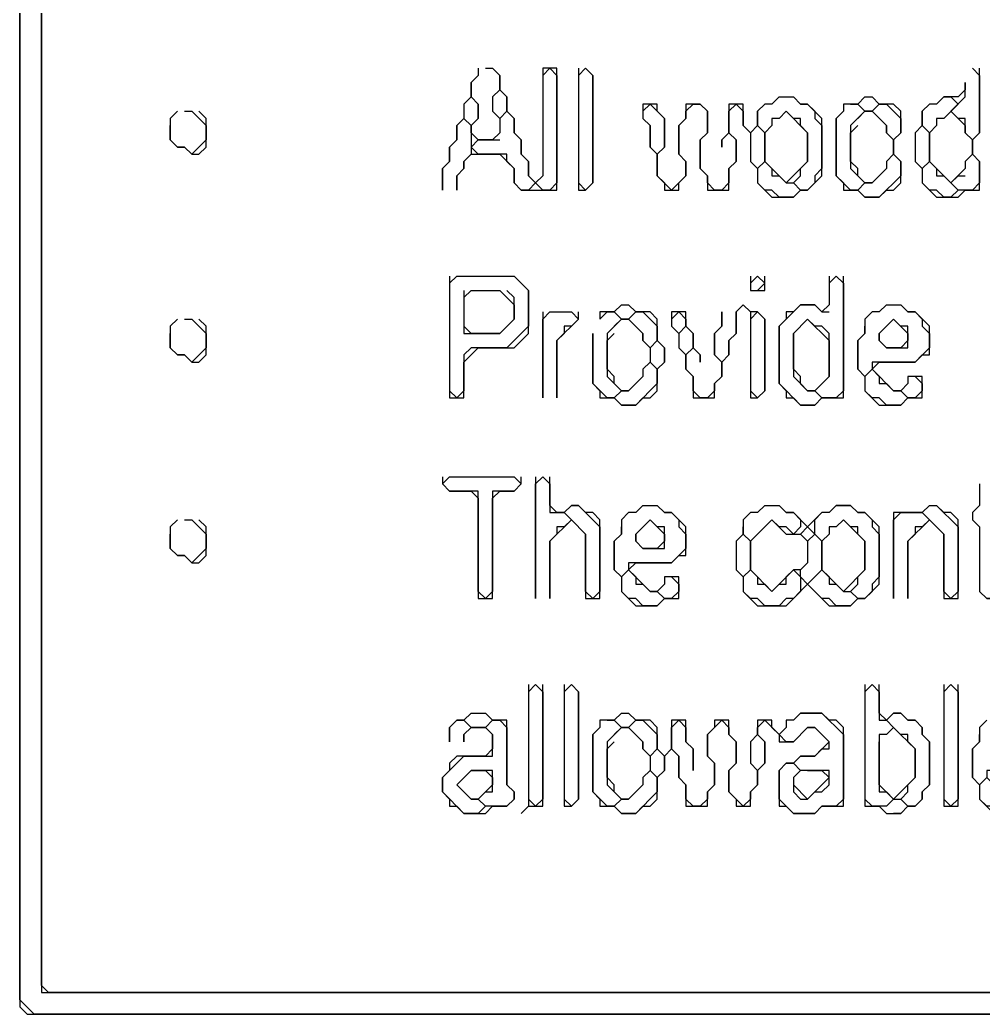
# Model space of a CAD drawing. Header units: metres. Extents: x 29 to 985, y 15 to 633.
# Drawn here: x 29.02 to 55.39, y 14.51 to 41.72 of the extents above; entities that cross this region are included whole.
import ezdxf

# ---------------------------------------------------------------- set-up
doc = ezdxf.new("R2010")
doc.units = ezdxf.units.M
for name, color, linetype in [('EXTERIOR_WALL_HIGHLIGHT', 2, 'CONTINUOUS'), ('INTERIOR_WALL_HIGHLIGHT', 4, 'CONTINUOUS'), ('ORIGINAL_DRAWING', 8, 'CONTINUOUS')]:
    doc.layers.add(name, color=color, linetype=linetype)

msp = doc.modelspace()

# ---------------------------------------------------------------- linework, layer by layer
at = {"layer": 'EXTERIOR_WALL_HIGHLIGHT'}
msp.add_lwpolyline([(29.216, 632.745), (29.02, 632.549), (29.02, 14.706), (29.216, 14.51), (985.294, 14.51), (985.49, 14.706), (985.49, 632.549), (985.294, 632.745)], close=True, dxfattribs=at)
at = {"layer": 'INTERIOR_WALL_HIGHLIGHT'}
for points in [[(29.412, 632.745), (985.098, 632.745), (985.49, 632.353), (985.49, 14.902), (985.098, 14.51), (29.412, 14.51), (29.02, 14.902), (29.02, 632.353)], [(29.608, 117.451), (29.608, 15.098), (240.588, 15.098), (240.784, 15.294), (240.784, 117.451)], [(29.608, 117.255), (29.804, 117.451), (240.588, 117.451), (240.784, 117.255), (240.784, 15.49), (240.392, 15.098), (29.804, 15.098), (29.608, 15.294)]]:
    msp.add_lwpolyline(points, close=True, dxfattribs=at)
at = {"layer": 'ORIGINAL_DRAWING'}
for points in [[(41.569, 40.392), (41.569, 40.196), (41.373, 40), (41.373, 39.608), (41.176, 39.412), (41.176, 39.02), (40.98, 38.824), (40.98, 38.431), (40.784, 38.235), (40.784, 37.843), (40.588, 37.647), (40.588, 37.059), (40.588, 37.647), (40.784, 37.843), (40.784, 38.235), (40.98, 38.431), (40.98, 38.824), (41.176, 39.02), (41.373, 38.824), (41.373, 38.039), (41.176, 37.843), (41.176, 37.647), (40.98, 37.451), (40.98, 37.059), (40.98, 37.451), (41.176, 37.647), (41.176, 37.843), (41.373, 38.039), (42.157, 38.039), (42.549, 37.647), (42.549, 37.255), (42.745, 37.059), (43.725, 37.059), (43.725, 40.392), (43.333, 40.392), (43.333, 37.451), (43.137, 37.255), (42.941, 37.451), (42.941, 37.843), (42.745, 38.039), (42.745, 38.431), (42.549, 38.627), (42.549, 39.02), (42.353, 39.216), (42.353, 39.608), (42.157, 39.804), (42.157, 40.196), (41.961, 40.392)], [(41.765, 40.392), (41.961, 40.392), (42.157, 40.196), (42.157, 39.804), (41.961, 39.608), (41.961, 39.216), (42.157, 39.02), (42.157, 38.627), (41.961, 38.431), (41.569, 38.431), (41.373, 38.627), (41.373, 38.824), (41.569, 39.02), (41.569, 39.412), (41.373, 39.608), (41.373, 40)], [(43.333, 40.196), (43.529, 40.392), (43.725, 40.196), (43.725, 37.255), (43.529, 37.059), (43.333, 37.059), (43.137, 37.255), (43.333, 37.451)], [(44.314, 40.196), (44.51, 40.392), (44.706, 40.196), (44.706, 37.255), (44.51, 37.059), (44.314, 37.255)], [(44.314, 40.392), (44.314, 37.059), (44.51, 37.059), (44.706, 37.255), (44.706, 40.196), (44.51, 40.392)], [(55.098, 40.392), (55.294, 40.196), (55.294, 38.627), (55.098, 38.431), (54.902, 38.627), (54.902, 39.02), (54.706, 39.02), (54.51, 39.216), (54.902, 39.608), (54.902, 40), (54.902, 39.804), (54.706, 39.608), (54.314, 39.608), (54.118, 39.412), (53.922, 39.412), (53.725, 39.216), (53.725, 38.824), (53.529, 38.627), (53.529, 37.843), (53.725, 37.647), (53.725, 37.255), (54.118, 36.863), (54.706, 36.863), (54.902, 37.059), (55.294, 37.059), (55.294, 37.843), (55.098, 38.039), (55.098, 38.431), (55.294, 38.627), (55.294, 40.392)], [(41.961, 39.608), (42.157, 39.804), (42.353, 39.608), (42.353, 39.216), (42.157, 39.02), (41.961, 39.216)], [(41.176, 39.412), (41.373, 39.608), (41.569, 39.412), (41.569, 39.02), (41.373, 38.824), (41.176, 39.02)], [(49.804, 39.608), (49.608, 39.412), (49.412, 39.412), (49.216, 39.216), (49.216, 38.824), (49.02, 38.627), (48.824, 38.824), (48.824, 39.412), (48.431, 39.412), (48.431, 38.627), (48.235, 38.431), (48.235, 38.235), (48.235, 38.431), (48.431, 38.627), (48.627, 38.431), (48.627, 37.843), (48.431, 37.647), (48.431, 37.255), (48.235, 37.059), (48.039, 37.059), (47.843, 37.255), (47.843, 37.451), (47.647, 37.647), (47.647, 38.431), (47.843, 38.627), (47.843, 39.216), (47.647, 39.412), (47.255, 39.412), (47.255, 39.02), (47.059, 38.824), (47.059, 38.039), (47.255, 37.843), (47.255, 37.451), (46.863, 37.059), (46.471, 37.451), (46.471, 38.039), (46.667, 38.235), (46.667, 39.02), (46.471, 39.216), (46.471, 39.412), (46.078, 39.412), (46.078, 39.02), (46.275, 38.824), (46.275, 38.235), (46.471, 38.039), (46.471, 37.451), (46.667, 37.255), (46.667, 37.059), (47.059, 37.059), (47.059, 37.255), (47.255, 37.451), (47.255, 37.843), (47.059, 38.039), (47.059, 38.824), (47.255, 39.02), (47.255, 39.216), (47.451, 39.412), (47.647, 39.412), (47.843, 39.216), (47.843, 38.627), (47.647, 38.431), (47.647, 37.647), (47.843, 37.451), (47.843, 37.059), (48.431, 37.059), (48.431, 37.647), (48.627, 37.843), (48.627, 38.431), (48.431, 38.627), (48.431, 39.216), (48.627, 39.412), (48.824, 39.216), (48.824, 38.824), (49.02, 38.627), (49.02, 37.843), (49.216, 37.647), (49.216, 37.255), (49.608, 36.863), (50.196, 36.863), (50.392, 37.059), (50.588, 37.059), (50.98, 37.451), (50.98, 39.02), (50.588, 39.412), (50.392, 39.412), (50.196, 39.608)], [(49.608, 39.412), (49.804, 39.608), (50.196, 39.608), (50.392, 39.412), (50.588, 39.412), (50.784, 39.216), (50.784, 39.02), (50.98, 38.824), (50.98, 37.647), (50.784, 37.451), (50.784, 37.255), (50.588, 37.059), (50.392, 37.059), (50.196, 37.255), (50.392, 37.451), (50.392, 37.647), (50.588, 37.843), (50.588, 38.627), (50.392, 38.824), (50.392, 39.02), (50.196, 39.02), (50, 39.216), (49.804, 39.02), (49.608, 39.02), (49.608, 38.824), (49.412, 38.627), (49.216, 38.824), (49.216, 39.216), (49.412, 39.412)], [(52.157, 39.608), (51.961, 39.412), (51.569, 39.412), (51.569, 39.216), (51.373, 39.02), (51.373, 37.451), (51.569, 37.255), (51.569, 37.059), (51.961, 37.059), (52.157, 36.863), (52.549, 36.863), (52.745, 37.059), (52.941, 37.059), (53.137, 37.255), (53.137, 37.843), (52.941, 38.039), (52.941, 38.431), (53.137, 38.627), (53.137, 39.216), (52.941, 39.412), (52.549, 39.412), (52.353, 39.608)], [(51.961, 39.412), (52.157, 39.608), (52.353, 39.608), (52.549, 39.412), (52.353, 39.216), (52.157, 39.216)], [(54.118, 39.412), (54.314, 39.608), (54.51, 39.608), (54.706, 39.412), (54.314, 39.02), (54.118, 39.02), (54.118, 38.824), (53.922, 38.627), (53.725, 38.824), (53.725, 39.216), (53.922, 39.412)], [(33.529, 39.216), (33.725, 39.216), (34.118, 38.824), (34.118, 38.431), (33.725, 38.039), (33.529, 38.235), (33.333, 38.235), (33.137, 38.431), (33.137, 38.824)], [(33.333, 39.216), (33.137, 39.02), (33.137, 38.431), (33.333, 38.235), (33.529, 38.235), (33.725, 38.039), (33.922, 38.039), (34.118, 38.235), (34.118, 39.02), (33.922, 39.216)], [(42.157, 39.02), (42.353, 39.216), (42.549, 39.02), (42.549, 38.627), (42.745, 38.431), (42.745, 38.039), (42.941, 37.843), (42.941, 37.451), (43.137, 37.255), (42.941, 37.059), (42.745, 37.059), (42.549, 37.255), (42.549, 37.647), (42.353, 37.843), (42.353, 38.039), (41.569, 38.039), (41.373, 38.235), (41.569, 38.431), (42.157, 38.431)], [(46.078, 39.216), (46.275, 39.412), (46.667, 39.02), (46.667, 38.235), (46.471, 38.039), (46.275, 38.235), (46.275, 38.824), (46.078, 39.02)], [(50, 39.216), (50.588, 38.627), (50.588, 37.843), (50, 37.255), (49.412, 37.843), (49.412, 38.627)], [(51.765, 39.412), (51.961, 39.412), (52.157, 39.216), (51.765, 38.824), (51.765, 37.647), (52.157, 37.255), (51.961, 37.059), (51.765, 37.059), (51.373, 37.451), (51.373, 39.02)], [(51.961, 39.02), (52.157, 39.216), (52.353, 39.216), (52.745, 38.824), (52.745, 38.627), (52.941, 38.431), (52.941, 38.039), (52.745, 37.843), (52.745, 37.647), (52.353, 37.255), (52.157, 37.255), (51.961, 37.451), (51.961, 37.647), (51.765, 37.843), (51.765, 38.627), (51.961, 38.824)], [(52.353, 39.216), (52.549, 39.412), (52.745, 39.412), (53.137, 39.02), (53.137, 38.627), (52.941, 38.431), (52.745, 38.627), (52.745, 38.824)], [(54.51, 39.216), (54.902, 38.824), (54.902, 38.627), (55.098, 38.431), (55.098, 38.039), (54.902, 37.843), (54.902, 37.647), (54.51, 37.255), (53.922, 37.843), (53.922, 38.627)], [(49.02, 38.627), (49.216, 38.824), (49.412, 38.627), (49.412, 37.843), (49.216, 37.647), (49.02, 37.843)], [(53.529, 38.627), (53.725, 38.824), (53.922, 38.627), (53.922, 37.843), (53.725, 37.647), (53.529, 37.843)], [(49.216, 37.647), (49.412, 37.843), (49.608, 37.647), (49.608, 37.451), (49.804, 37.451), (50, 37.255), (50.196, 37.255), (50.392, 37.059), (50.196, 36.863), (49.804, 36.863), (49.608, 37.059), (49.412, 37.059), (49.216, 37.255)], [(52.745, 37.843), (52.941, 38.039), (53.137, 37.843), (53.137, 37.451), (52.549, 36.863), (52.157, 36.863), (51.961, 37.059), (52.157, 37.255), (52.353, 37.255), (52.745, 37.647)], [(53.725, 37.647), (53.922, 37.843), (54.118, 37.647), (54.118, 37.451), (54.314, 37.451), (54.706, 37.059), (54.51, 36.863), (54.314, 36.863), (54.118, 37.059), (53.922, 37.059), (53.725, 37.255)], [(54.902, 37.843), (55.098, 38.039), (55.294, 37.843), (55.294, 37.255), (55.098, 37.059), (54.706, 37.059), (54.51, 37.255), (54.706, 37.451), (54.902, 37.451)], [(40.784, 34.51), (40.98, 34.706), (42.549, 34.706), (42.941, 34.314), (42.941, 33.333), (42.353, 32.745), (41.373, 32.745), (41.176, 32.549), (41.176, 31.569), (40.98, 31.373), (40.784, 31.569)], [(40.784, 34.706), (40.784, 31.373), (41.176, 31.373), (41.176, 32.353), (41.569, 32.745), (42.549, 32.745), (42.941, 33.137), (42.941, 34.314), (42.549, 34.706)], [(49.02, 34.51), (49.216, 34.706), (49.412, 34.51), (49.216, 34.314)], [(49.02, 34.706), (49.02, 34.314), (49.412, 34.314), (49.412, 34.706)], [(51.176, 34.51), (51.373, 34.706), (51.569, 34.51), (51.569, 31.569), (51.373, 31.373), (50.98, 31.373), (50.784, 31.569), (51.176, 31.961), (51.176, 33.137), (50.98, 33.333), (50.784, 33.333), (50.588, 33.529), (50.196, 33.137), (50.196, 31.961), (50.588, 31.569), (50.784, 31.569), (50.98, 31.373), (50.784, 31.176), (50.392, 31.176), (49.804, 31.765), (49.804, 33.333), (50.392, 33.922), (50.784, 33.922), (50.98, 33.725), (51.176, 33.725)], [(51.176, 34.706), (51.176, 33.922), (50.98, 33.725), (50.784, 33.922), (50.392, 33.922), (50.196, 33.725), (50, 33.725), (50, 33.529), (49.804, 33.333), (49.804, 31.765), (50, 31.569), (50, 31.373), (50.196, 31.373), (50.392, 31.176), (50.784, 31.176), (50.98, 31.373), (51.569, 31.373), (51.569, 34.706)], [(41.176, 34.118), (41.373, 34.314), (42.157, 34.314), (42.549, 33.922), (42.549, 33.529), (42.157, 33.137), (41.373, 33.137), (41.176, 33.333)], [(41.176, 34.314), (41.176, 33.137), (42.157, 33.137), (42.549, 33.529), (42.549, 34.118), (42.353, 34.314)], [(45.49, 33.922), (45.294, 33.725), (44.902, 33.725), (44.902, 33.529), (45.098, 33.725), (45.294, 33.725), (45.49, 33.529), (45.098, 33.137), (45.098, 31.961), (45.49, 31.569), (45.294, 31.373), (45.098, 31.373), (44.706, 31.765), (44.706, 33.137), (44.706, 31.765), (44.902, 31.569), (44.902, 31.373), (45.294, 31.373), (45.49, 31.176), (45.882, 31.176), (46.078, 31.373), (46.275, 31.373), (46.471, 31.569), (46.471, 32.157), (46.667, 32.353), (46.667, 32.745), (46.471, 32.941), (46.471, 33.529), (46.275, 33.725), (45.882, 33.725), (45.686, 33.922)], [(45.294, 33.725), (45.49, 33.922), (45.686, 33.922), (45.882, 33.725), (45.686, 33.529), (45.49, 33.529)], [(48.824, 33.922), (48.627, 33.725), (48.627, 33.137), (48.431, 32.941), (48.431, 32.549), (48.235, 32.353), (48.039, 32.549), (48.039, 33.137), (48.235, 33.333), (48.235, 33.725), (48.235, 33.333), (48.039, 33.137), (48.039, 32.549), (48.235, 32.353), (48.235, 31.961), (48.039, 31.765), (48.039, 31.569), (47.843, 31.373), (47.647, 31.373), (47.451, 31.569), (47.451, 31.961), (47.255, 32.157), (47.255, 32.549), (47.451, 32.745), (47.647, 32.549), (47.647, 32.353), (47.647, 32.549), (47.451, 32.745), (47.451, 33.137), (47.255, 33.333), (47.255, 33.725), (46.863, 33.725), (46.863, 33.333), (47.059, 33.137), (47.059, 32.745), (47.255, 32.549), (47.255, 32.157), (47.451, 31.961), (47.451, 31.373), (48.039, 31.373), (48.039, 31.765), (48.235, 31.961), (48.235, 32.353), (48.431, 32.549), (48.431, 32.941), (48.627, 33.137), (48.627, 33.725), (48.824, 33.922), (49.02, 33.725), (49.02, 31.373), (49.216, 31.373), (49.412, 31.569), (49.412, 33.529), (49.216, 33.725), (49.02, 33.725)], [(52.745, 33.922), (53.137, 33.922), (53.333, 33.725), (53.529, 33.725), (53.725, 33.529), (53.725, 33.333), (53.922, 33.137), (53.922, 32.745), (53.529, 32.353), (52.353, 32.353), (52.353, 32.157), (52.157, 31.961), (51.961, 32.157), (51.961, 32.941), (52.157, 33.137), (52.157, 33.333)], [(52.745, 33.922), (52.549, 33.725), (52.353, 33.725), (52.157, 33.529), (52.157, 33.137), (51.961, 32.941), (51.961, 32.157), (52.157, 31.961), (52.157, 31.569), (52.549, 31.176), (53.137, 31.176), (53.333, 31.373), (53.725, 31.373), (53.725, 31.961), (53.333, 31.961), (53.333, 31.765), (53.137, 31.569), (52.941, 31.569), (52.353, 32.157), (52.549, 32.353), (53.529, 32.353), (53.725, 32.549), (53.922, 32.549), (53.922, 33.333), (53.529, 33.725), (53.333, 33.725), (53.137, 33.922)], [(33.529, 33.529), (33.725, 33.529), (34.118, 33.137), (34.118, 32.745), (33.725, 32.353), (33.529, 32.549), (33.333, 32.549), (33.137, 32.745), (33.137, 33.137)], [(33.333, 33.529), (33.137, 33.333), (33.137, 32.745), (33.333, 32.549), (33.529, 32.549), (33.725, 32.353), (33.922, 32.353), (34.118, 32.549), (34.118, 33.333), (33.922, 33.529)], [(43.333, 33.725), (43.333, 31.373), (43.333, 33.529), (43.529, 33.725), (44.118, 33.725), (44.314, 33.529), (44.118, 33.333), (43.922, 33.333), (43.922, 33.137), (43.725, 32.941), (43.725, 31.373), (43.725, 32.941), (44.314, 33.529), (44.314, 33.725)], [(45.294, 33.333), (45.49, 33.529), (45.686, 33.529), (46.078, 33.137), (46.078, 32.941), (46.275, 32.745), (46.275, 32.353), (46.078, 32.157), (46.078, 31.961), (45.686, 31.569), (45.49, 31.569), (45.294, 31.765), (45.294, 31.961), (45.098, 32.157), (45.098, 32.941), (45.294, 33.137)], [(45.686, 33.529), (45.882, 33.725), (46.078, 33.725), (46.471, 33.333), (46.471, 32.941), (46.275, 32.745), (46.078, 32.941), (46.078, 33.137)], [(46.863, 33.529), (47.059, 33.725), (47.255, 33.529), (47.255, 33.333), (47.059, 33.137), (46.863, 33.333)], [(49.02, 33.529), (49.216, 33.725), (49.412, 33.529), (49.412, 31.569), (49.216, 31.373), (49.02, 31.569)], [(50.588, 33.529), (51.176, 32.941), (51.176, 31.961), (50.784, 31.569), (50.588, 31.569), (50.392, 31.765), (50.392, 31.961), (50.196, 32.157), (50.196, 33.137)], [(52.941, 33.529), (53.333, 33.137), (53.333, 32.941), (53.137, 32.745), (52.745, 32.745), (52.549, 32.941), (52.549, 33.137)], [(52.941, 33.529), (52.549, 33.137), (52.549, 32.941), (52.745, 32.745), (53.333, 32.745), (53.333, 33.333), (53.137, 33.333)], [(47.059, 33.137), (47.255, 33.333), (47.451, 33.137), (47.451, 32.745), (47.255, 32.549), (47.059, 32.745)], [(46.275, 32.745), (46.471, 32.941), (46.667, 32.745), (46.667, 32.353), (46.471, 32.157), (46.275, 32.353)], [(46.078, 32.157), (46.275, 32.353), (46.471, 32.157), (46.471, 31.765), (45.882, 31.176), (45.49, 31.176), (45.294, 31.373), (45.49, 31.569), (45.686, 31.569), (46.078, 31.961)], [(52.157, 31.961), (52.353, 32.157), (52.549, 31.961), (52.549, 31.765), (52.745, 31.765), (52.941, 31.569), (53.137, 31.569), (53.333, 31.373), (53.137, 31.176), (52.745, 31.176), (52.549, 31.373), (52.353, 31.373), (52.157, 31.569)], [(53.529, 31.961), (53.725, 31.765), (53.725, 31.569), (53.529, 31.373), (53.333, 31.373), (53.137, 31.569)], [(40.588, 29.02), (40.784, 29.216), (42.549, 29.216), (42.745, 29.02), (42.549, 28.824), (41.961, 28.824), (41.961, 26.078), (41.765, 25.882), (41.569, 26.078), (41.569, 28.824), (40.784, 28.824)], [(40.588, 29.216), (40.588, 29.02), (40.784, 28.824), (41.373, 28.824), (41.569, 28.627), (41.569, 25.882), (41.961, 25.882), (41.961, 28.627), (42.157, 28.824), (42.549, 28.824), (42.745, 29.02), (42.745, 29.216)], [(43.137, 29.216), (43.137, 25.882), (43.137, 29.02), (43.333, 29.216), (43.529, 29.02), (43.529, 28.235), (43.922, 28.235), (44.118, 28.039), (43.922, 27.843), (43.725, 27.843), (43.725, 27.647), (43.529, 27.451), (43.529, 25.882), (43.529, 27.451), (44.118, 28.039), (44.51, 27.647), (44.51, 25.882), (44.902, 25.882), (44.902, 28.039), (44.706, 28.235), (44.51, 28.235), (44.314, 28.431), (44.118, 28.431), (43.922, 28.235), (43.725, 28.235), (43.529, 28.431), (43.529, 29.216)], [(55.294, 29.02), (55.294, 28.431), (55.098, 28.235), (55.098, 28.039), (55.294, 27.843), (55.294, 26.078), (55.49, 25.882), (55.882, 25.882), (55.882, 26.275), (55.686, 26.471), (55.686, 27.647), (55.882, 27.843), (55.882, 28.431), (55.686, 28.627), (55.686, 29.02), (55.686, 28.431), (55.882, 28.235), (55.882, 28.039), (55.686, 27.843), (55.686, 26.275), (55.882, 26.078), (55.686, 25.882), (55.49, 25.882), (55.294, 26.078)], [(43.922, 28.235), (44.118, 28.431), (44.314, 28.431), (44.902, 27.843), (44.902, 26.078), (44.706, 25.882), (44.51, 26.078), (44.51, 27.647)], [(46.078, 28.431), (46.471, 28.431), (46.667, 28.235), (46.863, 28.235), (47.059, 28.039), (47.059, 27.843), (47.255, 27.647), (47.255, 27.255), (46.863, 26.863), (45.686, 26.863), (45.686, 26.667), (45.49, 26.471), (45.294, 26.667), (45.294, 27.451), (45.49, 27.647), (45.49, 27.843)], [(46.078, 28.431), (45.882, 28.235), (45.686, 28.235), (45.49, 28.039), (45.49, 27.647), (45.294, 27.451), (45.294, 26.667), (45.49, 26.471), (45.49, 26.078), (45.882, 25.686), (46.471, 25.686), (46.667, 25.882), (47.059, 25.882), (47.059, 26.471), (46.667, 26.471), (46.667, 26.275), (46.471, 26.078), (46.275, 26.078), (45.686, 26.667), (45.882, 26.863), (46.863, 26.863), (47.059, 27.059), (47.255, 27.059), (47.255, 27.843), (46.863, 28.235), (46.667, 28.235), (46.471, 28.431)], [(49.412, 28.431), (49.216, 28.235), (49.02, 28.235), (48.824, 28.039), (48.824, 27.647), (48.627, 27.451), (48.627, 26.667), (48.824, 26.471), (48.824, 26.078), (49.216, 25.686), (50, 25.686), (50.588, 26.275), (51.176, 25.686), (51.765, 25.686), (51.961, 25.882), (52.157, 25.882), (52.549, 26.275), (52.549, 27.843), (52.157, 28.235), (51.961, 28.235), (51.765, 28.431), (51.373, 28.431), (51.176, 28.235), (50.98, 28.235), (50.588, 27.843), (50.196, 28.235), (50, 28.235), (49.804, 28.431)], [(49.412, 28.431), (49.804, 28.431), (50, 28.235), (50.196, 28.235), (50.392, 28.039), (50.392, 27.843), (50.196, 27.647), (50, 27.843), (49.804, 27.843), (49.608, 28.039), (49.02, 27.451), (48.824, 27.647), (48.824, 27.843)], [(51.176, 28.235), (51.373, 28.431), (51.765, 28.431), (51.961, 28.235), (52.157, 28.235), (52.353, 28.039), (52.353, 27.843), (52.549, 27.647), (52.549, 26.471), (52.353, 26.275), (52.353, 26.078), (52.157, 25.882), (51.961, 25.882), (51.765, 26.078), (51.961, 26.275), (51.961, 26.471), (52.157, 26.667), (52.157, 27.451), (51.961, 27.647), (51.961, 27.843), (51.765, 27.843), (51.569, 28.039), (51.373, 27.843), (51.176, 27.843), (51.176, 27.647), (50.98, 27.451), (50.784, 27.647), (50.784, 28.039), (50.98, 28.235)], [(53.922, 28.431), (53.725, 28.235), (52.941, 28.235), (52.941, 25.882), (52.941, 28.039), (53.137, 28.235), (53.725, 28.235), (53.922, 28.039), (53.725, 27.843), (53.529, 27.843), (53.529, 27.647), (53.333, 27.451), (53.333, 25.882), (53.333, 27.451), (53.922, 28.039), (54.314, 27.647), (54.314, 25.882), (54.706, 25.882), (54.706, 28.039), (54.51, 28.235), (54.314, 28.235), (54.118, 28.431)], [(53.725, 28.235), (53.922, 28.431), (54.118, 28.431), (54.706, 27.843), (54.706, 26.078), (54.51, 25.882), (54.314, 26.078), (54.314, 27.647)], [(33.529, 28.039), (33.725, 28.039), (34.118, 27.647), (34.118, 27.255), (33.725, 26.863), (33.529, 27.059), (33.333, 27.059), (33.137, 27.255), (33.137, 27.647)], [(33.333, 28.039), (33.137, 27.843), (33.137, 27.255), (33.333, 27.059), (33.529, 27.059), (33.725, 26.863), (33.922, 26.863), (34.118, 27.059), (34.118, 27.843), (33.922, 28.039)], [(46.275, 28.039), (46.667, 27.647), (46.667, 27.451), (46.471, 27.255), (46.078, 27.255), (45.882, 27.451), (45.882, 27.647)], [(46.275, 28.039), (45.882, 27.647), (45.882, 27.451), (46.078, 27.255), (46.667, 27.255), (46.667, 27.843), (46.471, 27.843)], [(49.608, 28.039), (50, 27.647), (50.392, 27.647), (50.588, 27.451), (50.588, 26.863), (50.392, 26.667), (50.196, 26.667), (49.608, 26.078), (49.02, 26.667), (49.02, 27.451)], [(51.569, 28.039), (52.157, 27.451), (52.157, 26.667), (51.569, 26.078), (50.98, 26.667), (50.98, 27.451)], [(50.392, 27.647), (50.588, 27.843), (50.784, 27.647), (50.588, 27.451)], [(48.627, 27.451), (48.824, 27.647), (49.02, 27.451), (49.02, 26.667), (48.824, 26.471), (48.627, 26.667)], [(50.588, 27.451), (50.784, 27.647), (50.98, 27.451), (50.98, 26.667), (50.588, 26.275), (50.392, 26.471), (50.392, 26.667), (50.588, 26.863)], [(45.49, 26.471), (45.686, 26.667), (45.882, 26.471), (45.882, 26.275), (46.078, 26.275), (46.275, 26.078), (46.471, 26.078), (46.667, 25.882), (46.471, 25.686), (46.078, 25.686), (45.882, 25.882), (45.686, 25.882), (45.49, 26.078)], [(48.824, 26.471), (49.02, 26.667), (49.216, 26.471), (49.216, 26.275), (49.412, 26.275), (49.608, 26.078), (49.804, 26.275), (50, 26.275), (50, 26.471), (50.196, 26.667), (50.392, 26.471), (50.392, 26.078), (50.196, 25.882), (50, 25.882), (49.804, 25.686), (49.412, 25.686), (49.216, 25.882), (49.02, 25.882), (48.824, 26.078)], [(50.784, 26.471), (50.98, 26.667), (51.176, 26.471), (51.176, 26.275), (51.373, 26.275), (51.569, 26.078), (51.765, 26.078), (51.961, 25.882), (51.765, 25.686), (51.373, 25.686), (51.176, 25.882), (50.98, 25.882), (50.784, 26.078)], [(46.863, 26.471), (47.059, 26.275), (47.059, 26.078), (46.863, 25.882), (46.667, 25.882), (46.471, 26.078)], [(42.941, 23.529), (42.941, 20.196), (42.745, 20), (42.941, 20.196), (43.333, 20.196), (43.333, 23.529)], [(42.941, 23.333), (43.137, 23.529), (43.333, 23.333), (43.333, 20.392), (43.137, 20.196), (42.941, 20.392)], [(43.922, 23.333), (44.118, 23.529), (44.314, 23.333), (44.314, 20.392), (44.118, 20.196), (43.922, 20.392)], [(43.922, 23.529), (43.922, 20.196), (44.118, 20.196), (44.314, 20.392), (44.314, 23.333), (44.118, 23.529)], [(52.157, 23.333), (52.353, 23.529), (52.549, 23.333), (52.549, 22.549), (52.745, 22.549), (52.941, 22.353), (52.745, 22.157), (52.549, 22.157), (52.549, 20.588), (52.745, 20.588), (52.941, 20.392), (52.745, 20.196), (52.353, 20.196), (52.157, 20.392)], [(52.157, 23.529), (52.157, 20.196), (52.549, 20.196), (52.745, 20), (53.137, 20), (53.333, 20.196), (53.529, 20.196), (53.725, 20.392), (53.725, 20.588), (53.922, 20.784), (53.922, 21.961), (53.725, 22.157), (53.725, 22.353), (53.529, 22.549), (53.333, 22.549), (53.137, 22.745), (52.941, 22.745), (52.745, 22.549), (52.549, 22.745), (52.549, 23.529)], [(54.314, 23.333), (54.51, 23.529), (54.706, 23.333), (54.706, 20.392), (54.51, 20.196), (54.314, 20.392)], [(54.314, 23.529), (54.314, 20.196), (54.706, 20.196), (54.706, 23.529)], [(41.373, 22.745), (41.176, 22.549), (40.98, 22.549), (40.784, 22.353), (40.784, 21.961), (40.784, 22.353), (40.98, 22.549), (41.176, 22.549), (41.373, 22.353), (41.176, 22.157), (41.176, 21.961), (41.176, 22.157), (41.373, 22.353), (41.765, 22.353), (41.961, 22.157), (41.961, 21.765), (41.765, 21.569), (40.98, 21.569), (40.784, 21.373), (40.784, 21.176), (40.588, 20.98), (40.588, 20.588), (40.784, 20.392), (40.784, 20.196), (40.98, 20.196), (41.176, 20), (41.765, 20), (41.961, 20.196), (42.353, 20.196), (42.549, 20.392), (42.549, 20.588), (42.353, 20.784), (42.353, 22.549), (41.961, 22.549), (41.765, 22.745)], [(41.176, 22.549), (41.373, 22.745), (41.765, 22.745), (41.961, 22.549), (41.765, 22.353), (41.373, 22.353)], [(45.49, 22.745), (45.294, 22.549), (44.902, 22.549), (44.902, 22.353), (44.706, 22.157), (44.706, 20.588), (44.902, 20.392), (44.902, 20.196), (45.294, 20.196), (45.49, 20), (45.882, 20), (46.078, 20.196), (46.275, 20.196), (46.471, 20.392), (46.471, 20.98), (46.667, 21.176), (46.667, 21.569), (46.863, 21.765), (47.059, 21.569), (47.059, 20.98), (47.255, 20.784), (47.255, 20.196), (47.843, 20.196), (47.843, 20.588), (48.039, 20.784), (48.039, 21.373), (47.843, 21.569), (47.843, 22.157), (48.235, 22.549), (48.431, 22.353), (48.431, 22.157), (48.627, 21.961), (48.627, 21.373), (48.431, 21.176), (48.431, 20.588), (48.627, 20.392), (48.627, 20.196), (49.02, 20.196), (49.02, 20.588), (49.216, 20.784), (49.216, 21.176), (49.412, 21.373), (49.412, 21.961), (49.216, 22.157), (49.216, 22.353), (49.412, 22.549), (49.804, 22.157), (49.804, 21.961), (50.196, 21.961), (50.588, 22.353), (50.784, 22.353), (51.176, 21.961), (50.784, 21.569), (50.392, 21.569), (50.196, 21.373), (50, 21.373), (49.804, 21.176), (49.804, 20.196), (50, 20.196), (50.196, 20), (50.784, 20), (50.98, 20.196), (51.569, 20.196), (51.569, 22.353), (51.373, 22.549), (51.176, 22.549), (50.98, 22.745), (50.392, 22.745), (50.196, 22.549), (50, 22.549), (50, 22.353), (49.804, 22.157), (49.608, 22.353), (49.608, 22.549), (49.216, 22.549), (49.216, 22.157), (49.02, 21.961), (49.02, 21.373), (49.216, 21.176), (49.216, 20.784), (49.02, 20.588), (49.02, 20.392), (48.824, 20.196), (48.431, 20.588), (48.431, 21.176), (48.627, 21.373), (48.627, 21.961), (48.431, 22.157), (48.431, 22.549), (48.039, 22.549), (48.039, 22.353), (47.843, 22.157), (47.843, 21.569), (48.039, 21.373), (48.039, 20.784), (47.843, 20.588), (47.843, 20.392), (47.647, 20.196), (47.451, 20.196), (47.255, 20.392), (47.255, 20.784), (47.059, 20.98), (47.059, 21.569), (46.863, 21.765), (46.863, 22.353), (47.059, 22.549), (47.255, 22.353), (47.255, 21.961), (47.451, 21.765), (47.451, 21.176), (47.451, 21.765), (47.255, 21.961), (47.255, 22.549), (46.863, 22.549), (46.863, 21.765), (46.667, 21.569), (46.471, 21.765), (46.471, 22.353), (46.275, 22.549), (45.882, 22.549), (45.686, 22.745)], [(45.294, 22.549), (45.49, 22.745), (45.686, 22.745), (45.882, 22.549), (45.686, 22.353), (45.49, 22.353)], [(50.392, 22.745), (50.98, 22.745), (51.569, 22.157), (51.569, 20.392), (51.373, 20.196), (50.98, 20.196), (50.784, 20), (50.196, 20), (49.804, 20.392), (49.804, 21.176), (50, 21.373), (50.196, 21.373), (50.392, 21.176), (50.196, 20.98), (50.196, 20.588), (50.392, 20.392), (50.588, 20.392), (50.784, 20.588), (50.98, 20.588), (51.176, 20.784), (51.176, 21.176), (50.392, 21.176), (50.196, 21.373), (50.392, 21.569), (50.784, 21.569), (50.98, 21.765), (51.176, 21.765), (51.176, 21.961), (50.784, 22.353), (50.588, 22.353), (50.196, 21.961), (50, 21.961), (49.804, 22.157)], [(52.745, 22.549), (52.941, 22.745), (53.137, 22.745), (53.333, 22.549), (53.529, 22.549), (53.725, 22.353), (53.725, 22.157), (53.922, 21.961), (53.922, 20.784), (53.725, 20.588), (53.725, 20.392), (53.529, 20.196), (53.333, 20.196), (53.137, 20.392), (53.333, 20.588), (53.333, 20.784), (53.529, 20.98), (53.529, 21.765), (53.333, 21.961), (53.333, 22.157), (53.137, 22.157)], [(55.882, 22.745), (56.275, 22.745), (56.471, 22.549), (56.667, 22.549), (56.863, 22.353), (56.863, 22.157), (57.059, 21.961), (57.059, 21.569), (56.667, 21.176), (55.49, 21.176), (55.49, 20.98), (55.294, 20.784), (55.098, 20.98), (55.098, 21.765), (55.294, 21.961), (55.294, 22.157)], [(41.765, 22.353), (41.961, 22.549), (42.157, 22.549), (42.353, 22.353), (42.353, 20.784), (42.549, 20.588), (42.549, 20.392), (42.353, 20.196), (41.765, 20.196), (41.569, 20.392), (41.765, 20.588), (41.961, 20.588), (41.961, 21.176), (41.373, 21.176), (40.98, 20.784), (41.373, 20.392), (41.569, 20.392), (41.765, 20.196), (41.569, 20), (41.176, 20), (40.588, 20.588), (40.588, 20.98), (41.176, 21.569), (41.961, 21.569), (41.961, 22.157)], [(45.098, 22.549), (45.294, 22.549), (45.49, 22.353), (45.098, 21.961), (45.098, 20.784), (45.49, 20.392), (45.294, 20.196), (45.098, 20.196), (44.706, 20.588), (44.706, 22.157)], [(45.294, 22.157), (45.49, 22.353), (45.686, 22.353), (46.078, 21.961), (46.078, 21.765), (46.275, 21.569), (46.275, 21.176), (46.078, 20.98), (46.078, 20.784), (45.686, 20.392), (45.49, 20.392), (45.294, 20.588), (45.294, 20.784), (45.098, 20.98), (45.098, 21.765), (45.294, 21.961)], [(45.686, 22.353), (45.882, 22.549), (46.078, 22.549), (46.471, 22.157), (46.471, 21.765), (46.275, 21.569), (46.078, 21.765), (46.078, 21.961)], [(52.941, 22.353), (53.529, 21.765), (53.529, 20.98), (52.941, 20.392), (52.549, 20.784), (52.549, 21.961)], [(55.49, 22.549), (55.294, 22.353), (55.294, 21.961), (55.098, 21.765), (55.098, 20.98), (55.294, 20.784), (55.294, 20.392), (55.686, 20)], [(49.02, 21.961), (49.216, 22.157), (49.412, 21.961), (49.412, 21.373), (49.216, 21.176), (49.02, 21.373)], [(46.275, 21.569), (46.471, 21.765), (46.667, 21.569), (46.667, 21.176), (46.471, 20.98), (46.275, 21.176)], [(41.373, 21.176), (41.765, 21.176), (41.961, 20.98), (41.961, 20.784), (41.569, 20.392), (41.373, 20.392), (40.98, 20.784)], [(46.078, 20.98), (46.275, 21.176), (46.471, 20.98), (46.471, 20.588), (45.882, 20), (45.49, 20), (45.294, 20.196), (45.49, 20.392), (45.686, 20.392), (46.078, 20.784)], [(50.588, 21.176), (50.98, 21.176), (51.176, 20.98), (50.588, 20.392), (50.196, 20.784)], [(55.294, 20.784), (55.49, 20.98), (55.686, 20.784), (55.686, 20.588), (55.882, 20.588), (56.078, 20.392), (56.275, 20.392), (56.471, 20.196), (56.275, 20), (55.882, 20), (55.686, 20.196), (55.49, 20.196), (55.294, 20.392)], [(52.745, 20.196), (52.941, 20.392), (53.137, 20.392), (53.333, 20.196), (53.137, 20), (52.941, 20)]]:
    msp.add_lwpolyline(points, dxfattribs=at)

doc.saveas('drawing.dxf')
